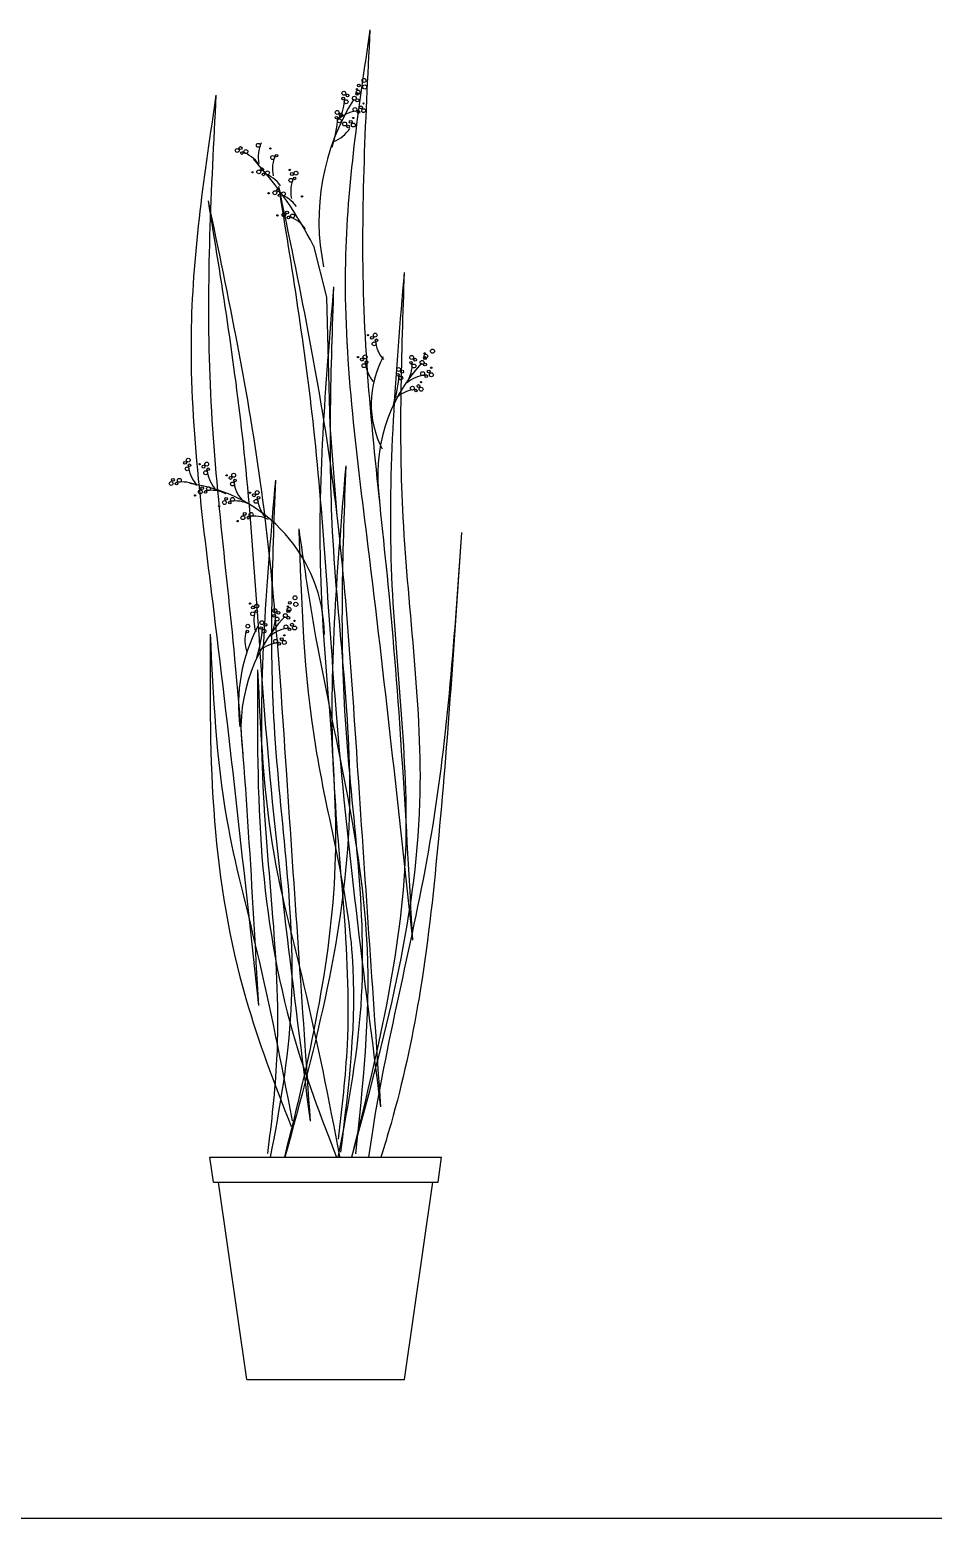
# Model space of a CAD drawing. Header units: millimetres. Extents: x 12377 to 30673, y 89761 to 101952.
# Drawn here: x 25767 to 26673, y 96080 to 97573 of the extents above; entities that cross this region are included whole.
import ezdxf

# ---------------------------------------------------------------- set-up
doc = ezdxf.new("R2010")
doc.units = ezdxf.units.MM
doc.layers.add('www.cad-blocks.net', color=7, linetype='Continuous')

# ---------------------------------------------------------------- blocks, each defined once
blk = doc.blocks.new('SHRUB_E19')
for p, q in [((-112.6, 197.9), (-116.2, 222.9)), ((112.6, 197.9), (116.2, 222.9)), ((-79, 0), (-107.5, 197.9)), ((79, 0), (107.5, 197.9))]:
    blk.add_line(p, q)
for points in [[(-12.3, 1137.2), (0.7, 1085.8), (4, 957.4), (11.1, 866.5)], [(-116.2, 222.9), (116.2, 222.9)], [(-112.6, 197.9), (112.6, 197.9)], [(-79, 0), (79, 0)]]:
    blk.add_lwpolyline(points)
for centre, radius in [((33.2, 1298.1), 1.3), ((38.4, 1303.2), 1.94), ((17.5, 1285), 1.3), ((18.2, 1290.3), 1.94), ((21.8, 1288.1), 1.45), ((28.7, 1285.3), 1.94), ((31.7, 1289.7), 1.45), ((31.7, 1283.2), 1.45), ((31.2, 1294.3), 0.648), ((32.5, 1291.5), 1.94), ((39.1, 1296.6), 2.05), ((11.5, 1271.1), 1.94), ((15, 1268.9), 1.45), ((20.5, 1281.8), 1.94), ((29.3, 1274), 1.94), ((32.8, 1271.5), 1.3), ((35.4, 1276.1), 1.45), ((38, 1272.9), 1.94), ((37.9, 1280), 0.648), ((10.8, 1265.8), 1.3), ((13.7, 1262.6), 1.94), ((19, 1259.5), 1.94), ((22.5, 1257), 1.3), ((25.1, 1261.6), 1.45), ((27.7, 1258.4), 1.94), ((27.6, 1265.5), 0.648), ((-67.6, 1238.1), 1.94), ((-88.7, 1232.9), 1.94), ((-85.3, 1235.3), 1.45), ((-84, 1230.3), 1.3), ((-80, 1231.8), 1.94), ((-55.5, 1234.9), 0.648), ((-53.2, 1225.8), 1.94), ((-49.3, 1227.7), 1.3), ((-73.4, 1211), 0.648), ((-67.1, 1211.5), 1.94), ((-63.8, 1213.9), 1.45), ((-62.4, 1208.9), 1.3), ((-58.4, 1210.4), 1.94), ((-36.1, 1213.4), 0.648), ((-33.9, 1209.3), 1.45), ((-29.8, 1210.1), 1.94), ((-35, 1203), 1.94), ((-31.1, 1204.9), 1.3), ((-57.3, 1190), 0.648), ((-51, 1190.5), 1.94), ((-47.7, 1193), 1.45), ((-46.4, 1187.9), 1.3), ((-42.3, 1189.4), 1.94), ((-23.7, 1186.8), 0.648), ((-48.4, 1167.8), 0.648), ((-42, 1168.3), 1.94), ((-38.7, 1170.7), 1.45), ((-37.4, 1165.7), 1.3), ((-33.3, 1167.2), 1.94), ((42.5, 1047.6), 0.648), ((46.4, 1045), 1.45), ((49.6, 1047.7), 1.94), ((48.5, 1038.9), 1.94), ((51, 1042.5), 1.3), ((107.1, 1031.6), 2.05), ((32.4, 1025.7), 0.648), ((36.3, 1023.1), 1.45), ((38.4, 1017), 1.94), ((39.5, 1025.8), 1.94), ((40.9, 1020.6), 1.3), ((86.2, 1025.3), 1.94), ((85.5, 1020), 1.3), ((88.4, 1016.7), 1.94), ((89.7, 1023), 1.45), ((96.6, 1020.3), 1.94), ((99.6, 1024.7), 1.45), ((99.6, 1018.2), 1.45), ((99.1, 1029.3), 0.648), ((100.4, 1026.5), 1.94), ((105.8, 1015), 0.648), ((73.1, 1013.2), 1.94), ((72.4, 1007.9), 1.3), ((75.3, 1004.7), 1.94), ((76.6, 1011), 1.45), ((95.5, 1000.5), 0.648), ((97.2, 1009), 1.94), ((100.8, 1006.5), 1.3), ((103.3, 1011.1), 1.45), ((105.9, 1007.9), 1.94), ((86.9, 994.5), 1.94), ((90.5, 992), 1.3), ((93, 996.6), 1.45), ((95.6, 993.4), 1.94), ((-141, 919.6), 1.45), ((-138.9, 913.5), 1.94), ((-137.8, 922.2), 1.94), ((-136.5, 917.1), 1.3), ((-126.4, 918.2), 0.648), ((-122.5, 915.7), 1.45), ((-120.4, 909.6), 1.94), ((-119.3, 918.3), 1.94), ((-117.9, 913.1), 1.3), ((-154.9, 898.8), 1.94), ((-153.2, 902.5), 1.45), ((-149.6, 898.7), 1.3), ((-146.7, 902), 1.94), ((-99.4, 907), 0.648), ((-95.5, 904.4), 1.45), ((-93.4, 898.3), 1.94), ((-92.3, 907.1), 1.94), ((-90.9, 901.9), 1.3), ((-131, 886.9), 0.648), ((-125.7, 890.4), 1.94), ((-123.9, 894.1), 1.45), ((-120.4, 890.3), 1.3), ((-117.5, 893.6), 1.94), ((-101.5, 879.7), 1.94), ((-99.8, 883.4), 1.45), ((-93.4, 882.9), 1.94), ((-75.8, 889.6), 0.648), ((-71.9, 887), 1.45), ((-69.8, 880.9), 1.94), ((-68.7, 889.7), 1.94), ((-67.3, 884.5), 1.3), ((-106.8, 876.2), 0.648), ((-96.2, 879.6), 1.3), ((-83, 864.5), 1.94), ((-81.2, 868.3), 1.45), ((-74.8, 867.8), 1.94), ((-88.3, 861.1), 0.648), ((-77.6, 864.5), 1.3), ((-75.8, 778.3), 0.648), ((-69.1, 775.9), 1.94), ((-36, 779.1), 1.3), ((-30.8, 784.2), 1.94), ((-30, 777.6), 2.05), ((-73.2, 768.1), 1.94), ((-73, 774.5), 1.45), ((-69.6, 770.6), 1.3), ((-50.9, 771.3), 1.94), ((-51.6, 766), 1.3), ((-48.7, 762.8), 1.94), ((-47.4, 769.1), 1.45), ((-40.5, 766.3), 1.94), ((-37.5, 770.7), 1.45), ((-37.5, 764.2), 1.45), ((-38, 775.3), 0.648), ((-36.7, 772.5), 1.94), ((-31.3, 761), 0.648), ((-78.1, 755.7), 1.94), ((-78.6, 750.3), 1.3), ((-64, 759.2), 1.94), ((-64.7, 753.9), 1.3), ((-61.8, 750.7), 1.94), ((-60.5, 757), 1.45), ((-41.6, 746.5), 0.648), ((-39.9, 755), 1.94), ((-36.3, 752.5), 1.3), ((-33.8, 757.1), 1.45), ((-31.2, 753.9), 1.94), ((-50.2, 740.5), 1.94), ((-46.7, 738), 1.3), ((-44.1, 742.6), 1.45), ((-41.5, 739.4), 1.94)]:
    blk.add_circle(centre, radius)
for centre, radius, start, end in [((223.4, 1162.5), 230.2, 148.0059, 191.6319), ((-16.5, 1283.9), 35.3, 327.5417, 2.0472), ((36.1, 1237.7), 35.3, 95.2899, 129.7954), ((-117.5, 1275.6), 130, 342.3304, 355.7569), ((-5.4, 1274.3), 35.2, 292.5023, 327.3496), ((-32.4, 1226.6), 35.3, 156.589, 191.0945), ((-95.6, 1198.3), 35.3, 35.8327, 70.3382), ((-18.1, 1214.3), 35.3, 156.589, 191.0945), ((-352.4, 965.7), 380.9, 26.7663, 42.6926), ((-74, 1176.9), 35.3, 35.8327, 70.3382), ((0.2, 1191.5), 35.3, 156.589, 191.0945), ((-57.9, 1155.9), 35.3, 35.8327, 70.3382), ((-48.9, 1133.7), 35.3, 35.8327, 70.3382), ((84.9, 1045.7), 35.3, 185.2899, 219.7954), ((74.8, 1023.8), 35.3, 185.2899, 219.7954), ((143.4, 978.8), 97.8, 151.1426, 207.5543), ((217.3, 907.2), 165.2, 137.1733, 188.8416), ((51.5, 1018.8), 35.3, 327.5417, 2.0472), ((-55.9, 1017.6), 130, 342.3304, 355.7569), ((104, 972.6), 35.3, 95.2899, 129.7954), ((93.7, 958.1), 35.3, 95.2899, 129.7954), ((-102.6, 920.3), 35.3, 185.2899, 219.7954), ((-84, 916.4), 35.3, 185.2899, 219.7954), ((-144.3, 865.1), 35.3, 64.5336, 99.0391), ((-156.3, 745), 155, 0.9035, 82.6005), ((-57.1, 905.1), 35.3, 185.2899, 219.7954), ((-115.1, 856.7), 35.3, 64.5336, 99.0391), ((-90.9, 846), 35.3, 64.5336, 99.0391), ((-33.5, 887.7), 35.3, 185.2899, 219.7954), ((-72.4, 830.9), 35.3, 64.5336, 99.0391), ((80.2, 653.2), 165.2, 137.1733, 188.8416), ((-36.8, 761.8), 35.3, 164.8722, 199.3777), ((-85.6, 764.9), 35.3, 327.5417, 2.0472), ((82.4, 676.8), 169.9, 152.4045, 187.4957), ((-45.8, 741.6), 35.3, 164.8722, 199.3777), ((-193, 763.7), 130, 342.3304, 355.7569), ((-33.1, 718.7), 35.3, 95.2899, 129.7954), ((-43.4, 704.2), 35.3, 95.2899, 129.7954)]:
    blk.add_arc(centre, radius, start, end)
for points in [[(44.4, 1354), (19.7, 1120.9), (42.3, 835.3), (86.9, 440.7)], [(44.4, 1354), (38.2, 1072.5), (63.2, 788.6), (86.9, 440.7)], [(-110, 1288.4), (-134.8, 1055.3), (-112.2, 769.7), (-67.5, 375.1)], [(-110, 1288.4), (-116.3, 1006.9), (-91.3, 723), (-67.5, 375.1)], [(-47.3, 1196.9), (6.3, 905.2), (31.3, 621.3), (55, 273.4)], [(-47.3, 1196.9), (-12.2, 953.6), (10.4, 668), (55, 273.4)], [(-117.9, 1182.5), (-82.9, 939.2), (-60.2, 653.6), (-15.6, 259)], [(-117.9, 1182.5), (-64.4, 890.8), (-39.4, 606.9), (-15.6, 259)], [(20.1, 916.6), (7.2, 620.3), (21.4, 335.6), (12.4, 241.2)], [(-50.5, 902.2), (-63.5, 605.9), (-49.2, 321.2), (-58.3, 226.7)], [(-27, 853.5), (-10.3, 635), (26.5, 424.9), (14.8, 228.1)], [(-27, 853.5), (-11.9, 755.1), (41.5, 431.5), (29.8, 226.4)], [(-115.8, 747.7), (-111.4, 560.2), (-80.1, 382.3), (-34.7, 253.9)], [(-115.8, 747.7), (-99.1, 561.3), (-69.3, 430.7), (-33.6, 259.5)], [(-68.3, 711.9), (-51.7, 525.5), (-21.8, 394.9), (13.9, 223.7)]]:
    blk.add_spline(points, degree=3)
for points, knots in [([(78.6, 1110.6), (70.3, 1011.9), (54.2, 818.4), (99, 519.7), (51, 324.7), (25.7, 222.9)], [0, 0, 0, 0, 1186.37921, 2326.469998, 3572.244617, 3572.244617, 3572.244617, 3572.244617]), ([(78.6, 1110.6), (75.8, 1028.7), (69.7, 851.3), (115.8, 552.3), (58.2, 341), (25.8, 222.9)], [0, 0, 0, 0, 983.40704, 2129.229298, 3578.72514, 3578.72514, 3578.72514, 3578.72514]), ([(7.9, 1096.1), (-0.3, 997.5), (-16.5, 803.9), (27.6, 510.2), (-17.3, 319.9), (-41.4, 222.9)], [0, 0, 0, 0, 1186.37921, 2326.469998, 3513.435557, 3513.435557, 3513.435557, 3513.435557]), ([(7.9, 1096.1), (5.1, 1014.2), (-1, 836.9), (44.4, 542.8), (-9.9, 336.2), (-40.9, 222.9)], [0, 0, 0, 0, 983.40704, 2129.229298, 3519.703874, 3519.703874, 3519.703874, 3519.703874]), ([(20.1, 916.6), (17.1, 834.7), (10.4, 657.3), (50.3, 425), (22.7, 276.8), (12.2, 222.9)], [0, 0, 0, 0, 983.40704, 2129.229298, 2783.642865, 2783.642865, 2783.642865, 2783.642865]), ([(-50.5, 902.2), (-53.6, 820.2), (-60.2, 642.9), (-21.2, 415.4), (-46.2, 272), (-55.6, 222.9)], [0, 0, 0, 0, 983.40704, 2129.229298, 2725.240366, 2725.240366, 2725.240366, 2725.240366]), ([(136, 849.8), (129.2, 748.3), (115.9, 548.7), (61, 343.4), (44.5, 234.6), (42.8, 222.9)], [0, 0, 0, 0, 608.66, 1197.971902, 1268.951345, 1268.951345, 1268.951345, 1268.951345]), ([(136, 849.8), (129.1, 745.1), (118.9, 589.1), (97.4, 390.7), (74.7, 286.7), (58.8, 234.2), (55.3, 222.9)], [0, 0, 0, 0, 629.603193, 938.149563, 1196.035683, 1266.98053, 1266.98053, 1266.98053, 1266.98053]), ([(-68.3, 711.9), (-68.6, 649.4), (-69.2, 526.6), (-42.1, 360.9), (-4.9, 263.7), (10.9, 222.9)], [0, 0, 0, 0, 750.246699, 1472.762569, 1996.922364, 1996.922364, 1996.922364, 1996.922364])]:
    blk.add_open_spline(points, degree=3, knots=knots)
blk = doc.blocks.new('A$C39F2161E')
blk.add_blockref('SHRUB_E19', (156.9, 0))
blk.add_blockref('SHRUB_E19', (156.9, 0))
blk = doc.blocks.new('FORMAT')
at = {"layer": 'www.cad-blocks.net', "color": 155, "true_color": 0x546d8e}
blk.add_line((13495.8, 96080.2), (30672.7, 96080.2), dxfattribs=at)

msp = doc.modelspace()

# ---------------------------------------------------------------- block references
msp.add_blockref('A$C39F2161E', (25906.9, 96219.4))
at = {"layer": 'www.cad-blocks.net'}
msp.add_blockref('FORMAT', (0, 0), dxfattribs=at)

doc.saveas('drawing.dxf')
